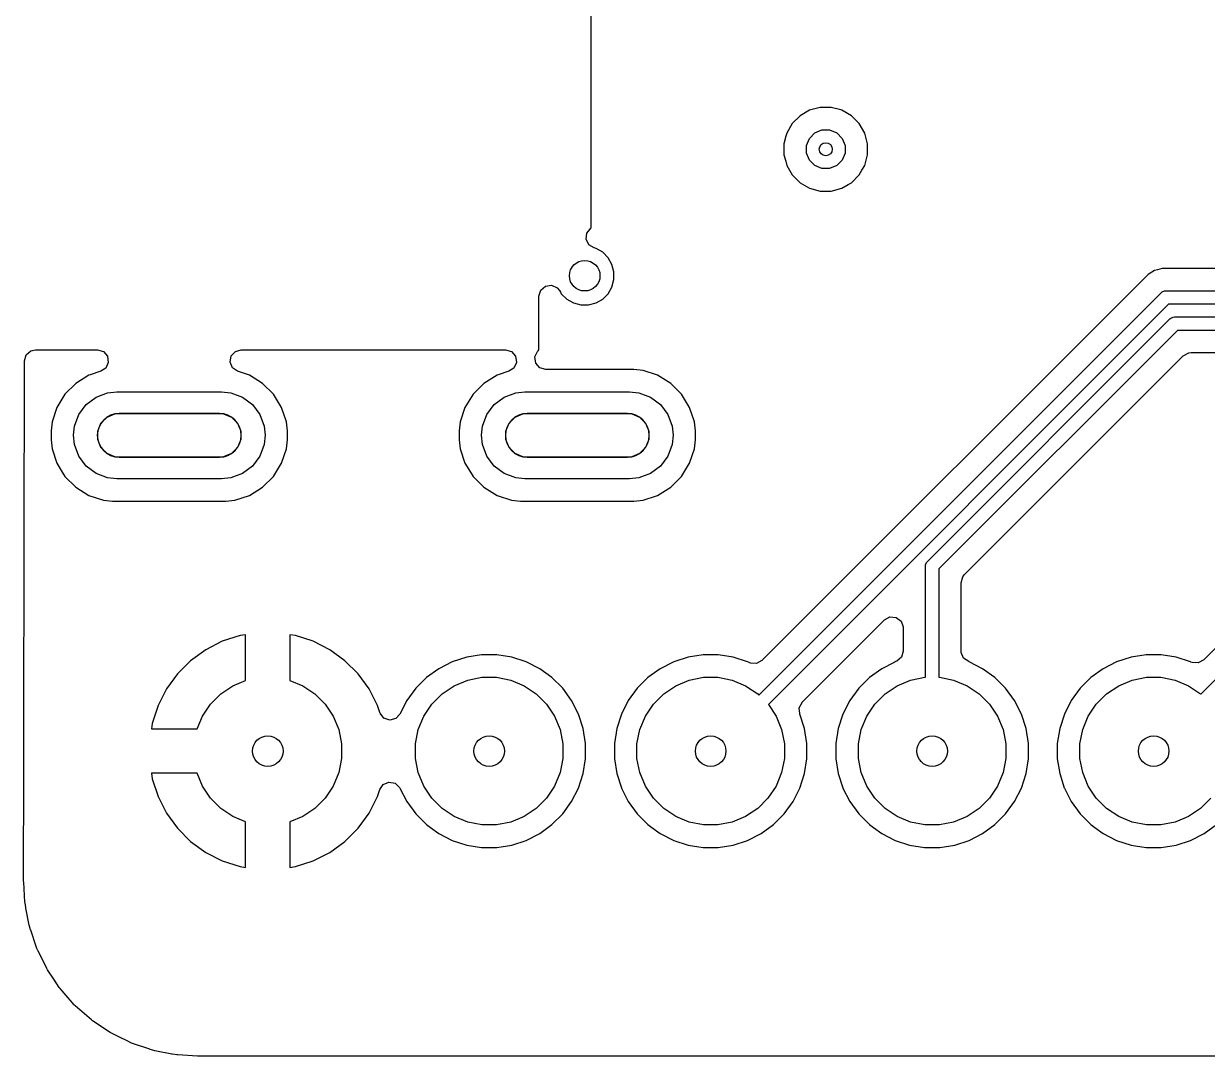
# Model space of a CAD drawing. Extents: x 2.09 to 4.51, y -4.8 to -2.93.
# Drawn here: x 2.087 to 2.621, y -4.803 to -4.337 of the extents above; entities that cross this region are included whole.
import ezdxf

# ---------------------------------------------------------------- set-up
doc = ezdxf.new("R2010")
doc.units = 0
doc.header["$MEASUREMENT"] = 0
doc.layers.add('BLACK', color=7, linetype='CONTINUOUS')

msp = doc.modelspace()

# ---------------------------------------------------------------- linework, layer by layer
at = {"layer": 'BLACK', "linetype": 'CONTINUOUS'}
for p, q in [((2.34294, -4.39122), (2.34294, -4.25342)), ((2.44153, -4.37611), (2.43723, -4.37859)), ((2.44449, -4.37532), (2.44153, -4.37611)), ((2.44633, -4.37482), (2.44449, -4.37532)), ((2.4513, -4.37482), (2.44633, -4.37482)), ((2.45554, -4.37596), (2.4513, -4.37482)), ((2.45611, -4.37611), (2.45554, -4.37596)), ((2.46041, -4.37859), (2.45611, -4.37611)), ((2.43371, -4.38211), (2.43123, -4.38641)), ((2.43723, -4.37859), (2.43371, -4.38211)), ((2.43371, -4.38211), (2.43371, -4.38211)), ((2.43723, -4.37859), (2.43723, -4.37859)), ((2.46392, -4.38211), (2.46041, -4.37859)), ((2.46041, -4.37859), (2.46041, -4.37859)), ((2.46393, -4.38211), (2.46392, -4.38211)), ((2.46641, -4.38641), (2.46393, -4.38211)), ((2.43084, -4.38786), (2.42994, -4.39122)), ((2.43123, -4.38641), (2.43084, -4.38786)), ((2.44145, -4.38878), (2.4439, -4.38634)), ((2.4439, -4.38634), (2.44709, -4.38501)), ((2.44709, -4.38501), (2.45055, -4.38501)), ((2.45055, -4.38501), (2.45374, -4.38634)), ((2.45374, -4.38634), (2.45618, -4.38878)), ((2.4677, -4.39122), (2.46641, -4.38641)), ((2.46641, -4.38641), (2.46641, -4.38641)), ((2.46641, -4.38641), (2.46641, -4.38641)), ((2.34294, -4.42914), (2.34294, -4.39122)), ((2.42994, -4.39122), (2.42994, -4.39619)), ((2.44013, -4.39197), (2.44145, -4.38878)), ((2.44013, -4.39543), (2.44013, -4.39197)), ((2.45618, -4.38878), (2.45751, -4.39197)), ((2.45751, -4.39197), (2.45751, -4.39543)), ((2.4677, -4.39619), (2.4677, -4.39122)), ((2.42994, -4.39619), (2.43072, -4.39909)), ((2.44145, -4.39862), (2.44013, -4.39543)), ((2.4439, -4.40107), (2.44145, -4.39862)), ((2.45618, -4.39862), (2.45374, -4.40107)), ((2.45751, -4.39543), (2.45618, -4.39862)), ((2.46641, -4.40099), (2.4677, -4.39619)), ((2.43072, -4.39909), (2.43123, -4.40099)), ((2.43123, -4.40099), (2.43371, -4.40529)), ((2.44709, -4.40239), (2.4439, -4.40107)), ((2.45055, -4.40239), (2.44709, -4.40239)), ((2.45374, -4.40107), (2.45055, -4.40239)), ((2.46393, -4.40529), (2.46517, -4.40314)), ((2.46517, -4.40314), (2.46641, -4.40099)), ((2.46641, -4.40099), (2.46641, -4.40099)), ((2.46641, -4.40099), (2.46641, -4.40099)), ((2.43371, -4.40529), (2.43371, -4.40529)), ((2.43371, -4.40529), (2.43723, -4.40881)), ((2.43723, -4.40881), (2.43723, -4.40881)), ((2.43723, -4.40881), (2.43723, -4.40881)), ((2.43723, -4.40881), (2.43723, -4.40881)), ((2.43723, -4.40881), (2.43723, -4.40881)), ((2.43723, -4.40881), (2.44153, -4.41129)), ((2.45892, -4.40967), (2.46041, -4.40881)), ((2.46041, -4.40881), (2.46393, -4.40529)), ((2.44153, -4.41129), (2.44153, -4.41129)), ((2.44153, -4.41129), (2.44153, -4.41129)), ((2.44153, -4.41129), (2.44633, -4.41258)), ((2.44633, -4.41258), (2.44633, -4.41258)), ((2.44633, -4.41258), (2.4513, -4.41258)), ((2.4513, -4.41258), (2.45611, -4.41129)), ((2.4513, -4.41258), (2.4513, -4.41258)), ((2.45611, -4.41129), (2.45892, -4.40967)), ((2.45611, -4.41129), (2.45611, -4.41129)), ((2.45611, -4.41129), (2.45611, -4.41129)), ((2.34094, -4.43151), (2.34227, -4.42989)), ((2.34223, -4.42985), (2.34265, -4.42943)), ((2.34227, -4.42989), (2.34223, -4.42985)), ((2.34265, -4.42943), (2.34272, -4.42935)), ((2.34272, -4.42935), (2.34275, -4.42933)), ((2.34275, -4.42933), (2.34294, -4.42914)), ((2.34061, -4.43428), (2.34094, -4.43151)), ((2.34183, -4.4368), (2.34061, -4.43428)), ((2.34421, -4.43825), (2.34183, -4.4368)), ((2.34507, -4.43848), (2.34421, -4.43825)), ((2.34808, -4.44022), (2.34507, -4.43848)), ((2.35054, -4.44268), (2.34808, -4.44022)), ((2.34808, -4.44022), (2.34808, -4.44022)), ((2.34808, -4.44022), (2.34808, -4.44022)), ((2.35228, -4.44569), (2.35054, -4.44268)), ((2.35054, -4.44268), (2.35054, -4.44268)), ((2.35054, -4.44268), (2.35054, -4.44268)), ((2.35318, -4.44905), (2.35228, -4.44569)), ((2.35318, -4.45253), (2.35318, -4.44905)), ((2.59434, -4.45017), (2.42001, -4.6245)), ((2.59732, -4.44845), (2.59434, -4.45017)), ((2.59434, -4.45017), (2.59434, -4.45017)), ((2.59861, -4.4481), (2.59732, -4.44845)), ((2.60064, -4.44756), (2.59861, -4.4481)), ((2.63495, -4.44756), (2.60064, -4.44756)), ((2.31932, -4.45995), (2.32011, -4.45727)), ((2.32011, -4.45727), (2.32222, -4.45544)), ((2.32222, -4.45544), (2.32498, -4.45504)), ((2.32498, -4.45504), (2.32753, -4.4562)), ((2.32753, -4.4562), (2.32857, -4.45747)), ((2.35054, -4.4589), (2.35228, -4.45589)), ((2.35228, -4.45589), (2.35318, -4.45253)), ((2.31932, -4.48426), (2.31932, -4.45995)), ((2.32857, -4.45747), (2.329, -4.45822)), ((2.329, -4.45822), (2.3294, -4.4589)), ((2.3294, -4.4589), (2.3294, -4.4589)), ((2.3294, -4.4589), (2.33186, -4.46136)), ((2.33186, -4.46136), (2.33186, -4.46136)), ((2.33186, -4.46136), (2.33186, -4.46136)), ((2.33186, -4.46136), (2.33487, -4.4631)), ((2.34507, -4.4631), (2.34808, -4.46136)), ((2.34808, -4.46136), (2.35054, -4.4589)), ((2.41864, -4.64004), (2.6002, -4.45847)), ((2.6002, -4.45847), (2.60067, -4.45809)), ((2.60067, -4.45809), (2.60177, -4.45764)), ((2.60177, -4.45764), (2.60236, -4.45758)), ((2.60236, -4.45758), (2.983, -4.45758)), ((2.33487, -4.4631), (2.33823, -4.464)), ((2.33823, -4.464), (2.33823, -4.464)), ((2.33823, -4.464), (2.34171, -4.464)), ((2.34171, -4.464), (2.34507, -4.4631)), ((2.34171, -4.464), (2.34171, -4.464)), ((2.60363, -4.46368), (2.4229, -4.6444)), ((2.98427, -4.46368), (2.60363, -4.46368)), ((2.49469, -4.57973), (2.60414, -4.47028)), ((2.60414, -4.47028), (2.6046, -4.4699)), ((2.6046, -4.4699), (2.6057, -4.46945)), ((2.6057, -4.46945), (2.6063, -4.46939)), ((2.6063, -4.46939), (2.98536, -4.46939)), ((2.60756, -4.47549), (2.4999, -4.58315)), ((2.98662, -4.47549), (2.60756, -4.47549)), ((2.61824, -4.63965), (2.7758, -4.48209)), ((2.08675, -4.65535), (2.08703, -4.48922)), ((2.08703, -4.48922), (2.08782, -4.48654)), ((2.08782, -4.48654), (2.08993, -4.48472)), ((2.08993, -4.48472), (2.09199, -4.48427)), ((2.09199, -4.48427), (2.11995, -4.48427)), ((2.11995, -4.48427), (2.12263, -4.48506)), ((2.12263, -4.48506), (2.12446, -4.48717)), ((2.12446, -4.48717), (2.12486, -4.48994)), ((2.17986, -4.48977), (2.18035, -4.48702)), ((2.18035, -4.48702), (2.18226, -4.48497)), ((2.18226, -4.48497), (2.18479, -4.48427)), ((2.18479, -4.48427), (2.3042, -4.48427)), ((2.3042, -4.48427), (2.30688, -4.48506)), ((2.30688, -4.48506), (2.30871, -4.48717)), ((2.30871, -4.48717), (2.30911, -4.48994)), ((2.31751, -4.48746), (2.31868, -4.48492)), ((2.31791, -4.49023), (2.31751, -4.48746)), ((2.31868, -4.48492), (2.31892, -4.48466)), ((2.31892, -4.48466), (2.31931, -4.48427)), ((2.31931, -4.48427), (2.31932, -4.48426)), ((2.31931, -4.48427), (2.31931, -4.48427)), ((2.51137, -4.58585), (2.61026, -4.48696)), ((2.61026, -4.48696), (2.61271, -4.48563)), ((2.61271, -4.48563), (2.61377, -4.48551)), ((2.61377, -4.48551), (2.74623, -4.48551)), ((2.12151, -4.49394), (2.11666, -4.49555)), ((2.12369, -4.49248), (2.12151, -4.49394)), ((2.12486, -4.48994), (2.12369, -4.49248)), ((2.18093, -4.49235), (2.17986, -4.48977)), ((2.18323, -4.49394), (2.18093, -4.49235)), ((2.18863, -4.49573), (2.18323, -4.49394)), ((2.30576, -4.49394), (2.30091, -4.49555)), ((2.30795, -4.49248), (2.30576, -4.49394)), ((2.30911, -4.48994), (2.30795, -4.49248)), ((2.31974, -4.49234), (2.31791, -4.49023)), ((2.32242, -4.49313), (2.31974, -4.49234)), ((2.36222, -4.49313), (2.32242, -4.49313)), ((2.36629, -4.49355), (2.36222, -4.49313)), ((2.37288, -4.49573), (2.36629, -4.49355)), ((2.36629, -4.49355), (2.36629, -4.49355)), ((2.74974, -4.49398), (2.61948, -4.62424)), ((2.1102, -4.49938), (2.10529, -4.50429)), ((2.11611, -4.49573), (2.1102, -4.49938)), ((2.1102, -4.49938), (2.1102, -4.49938)), ((2.11666, -4.49555), (2.11611, -4.49573)), ((2.19454, -4.49938), (2.18863, -4.49573)), ((2.19945, -4.50429), (2.19454, -4.49938)), ((2.19454, -4.49938), (2.19454, -4.49938)), ((2.29445, -4.49938), (2.28954, -4.50429)), ((2.30036, -4.49573), (2.29445, -4.49938)), ((2.29445, -4.49938), (2.29445, -4.49938)), ((2.30091, -4.49555), (2.30036, -4.49573)), ((2.37879, -4.49938), (2.37288, -4.49573)), ((2.3837, -4.50429), (2.37879, -4.49938)), ((2.37879, -4.49938), (2.37879, -4.49938)), ((2.10529, -4.50429), (2.10164, -4.5102)), ((2.10529, -4.50429), (2.10529, -4.50429)), ((2.11931, -4.50556), (2.12456, -4.5036)), ((2.12456, -4.5036), (2.12875, -4.50315)), ((2.12875, -4.50315), (2.17599, -4.50315)), ((2.17599, -4.50315), (2.18018, -4.5036)), ((2.18018, -4.5036), (2.18543, -4.50556)), ((2.2031, -4.5102), (2.19945, -4.50429)), ((2.19945, -4.50429), (2.19945, -4.50429)), ((2.19945, -4.50429), (2.19945, -4.50429)), ((2.28954, -4.50429), (2.28589, -4.5102)), ((2.28954, -4.50429), (2.28954, -4.50429)), ((2.30357, -4.50556), (2.30881, -4.5036)), ((2.30881, -4.5036), (2.313, -4.50315)), ((2.313, -4.50315), (2.36024, -4.50315)), ((2.36024, -4.50315), (2.36443, -4.5036)), ((2.36443, -4.5036), (2.36968, -4.50556)), ((2.38735, -4.5102), (2.3837, -4.50429)), ((2.3837, -4.50429), (2.3837, -4.50429)), ((2.3837, -4.50429), (2.3837, -4.50429)), ((2.10164, -4.5102), (2.09946, -4.51679)), ((2.11147, -4.5134), (2.11483, -4.50892)), ((2.11483, -4.50892), (2.11931, -4.50556)), ((2.18543, -4.50556), (2.18991, -4.50892)), ((2.18991, -4.50892), (2.19327, -4.5134)), ((2.20528, -4.51679), (2.2031, -4.5102)), ((2.28589, -4.5102), (2.28371, -4.51679)), ((2.29572, -4.5134), (2.29908, -4.50892)), ((2.29908, -4.50892), (2.30357, -4.50556)), ((2.36968, -4.50556), (2.37416, -4.50892)), ((2.37416, -4.50892), (2.37752, -4.5134)), ((2.38953, -4.51679), (2.38735, -4.5102)), ((2.10951, -4.51865), (2.11147, -4.5134)), ((2.12155, -4.51737), (2.12426, -4.51465)), ((2.12426, -4.51465), (2.12781, -4.51318)), ((2.12781, -4.51318), (2.12973, -4.51299)), ((2.12973, -4.51299), (2.17501, -4.51299)), ((2.17501, -4.51299), (2.17693, -4.51318)), ((2.17693, -4.51318), (2.18048, -4.51465)), ((2.18048, -4.51465), (2.18319, -4.51737)), ((2.19327, -4.5134), (2.19523, -4.51865)), ((2.29376, -4.51865), (2.29572, -4.5134)), ((2.3058, -4.51737), (2.30852, -4.51465)), ((2.30852, -4.51465), (2.31206, -4.51318)), ((2.31206, -4.51318), (2.31398, -4.51299)), ((2.31398, -4.51299), (2.35926, -4.51299)), ((2.35926, -4.51299), (2.36118, -4.51318)), ((2.36118, -4.51318), (2.36473, -4.51465)), ((2.36473, -4.51465), (2.36744, -4.51737)), ((2.37752, -4.5134), (2.37948, -4.51865)), ((2.09946, -4.51679), (2.09904, -4.52086)), ((2.09904, -4.52086), (2.09904, -4.52481)), ((2.10906, -4.52283), (2.10951, -4.51865)), ((2.12008, -4.52091), (2.12155, -4.51737)), ((2.12008, -4.52475), (2.12008, -4.52091)), ((2.18319, -4.51737), (2.18466, -4.52091)), ((2.18466, -4.52091), (2.18466, -4.52475)), ((2.19523, -4.51865), (2.19568, -4.52283)), ((2.2057, -4.52086), (2.20528, -4.51679)), ((2.2057, -4.52481), (2.2057, -4.52086)), ((2.28371, -4.51679), (2.28329, -4.52086)), ((2.28329, -4.52086), (2.28329, -4.52481)), ((2.29331, -4.52283), (2.29376, -4.51865)), ((2.30433, -4.52091), (2.3058, -4.51737)), ((2.30433, -4.52475), (2.30433, -4.52091)), ((2.36744, -4.51737), (2.36891, -4.52091)), ((2.36891, -4.52091), (2.36891, -4.52475)), ((2.37948, -4.51865), (2.37993, -4.52283)), ((2.38995, -4.52086), (2.38953, -4.51679)), ((2.38995, -4.52481), (2.38995, -4.52086)), ((2.09904, -4.52481), (2.09946, -4.52888)), ((2.10951, -4.52702), (2.10906, -4.52283)), ((2.12155, -4.5283), (2.12008, -4.52475)), ((2.18466, -4.52475), (2.18319, -4.5283)), ((2.19568, -4.52283), (2.19523, -4.52702)), ((2.20528, -4.52888), (2.2057, -4.52481)), ((2.28329, -4.52481), (2.28371, -4.52888)), ((2.29376, -4.52702), (2.29331, -4.52283)), ((2.3058, -4.5283), (2.30433, -4.52475)), ((2.36891, -4.52475), (2.36744, -4.5283)), ((2.37993, -4.52283), (2.37948, -4.52702)), ((2.38953, -4.52888), (2.38995, -4.52481)), ((2.09946, -4.52888), (2.09946, -4.52888)), ((2.09946, -4.52888), (2.10164, -4.53547)), ((2.11147, -4.53227), (2.10951, -4.52702)), ((2.12426, -4.53102), (2.12155, -4.5283)), ((2.12781, -4.53249), (2.12426, -4.53102)), ((2.18048, -4.53102), (2.17693, -4.53249)), ((2.18319, -4.5283), (2.18048, -4.53102)), ((2.19523, -4.52702), (2.19327, -4.53227)), ((2.2031, -4.53547), (2.20528, -4.52888)), ((2.28371, -4.52888), (2.28371, -4.52888)), ((2.28371, -4.52888), (2.28589, -4.53547)), ((2.29572, -4.53227), (2.29376, -4.52702)), ((2.30852, -4.53102), (2.3058, -4.5283)), ((2.31206, -4.53249), (2.30852, -4.53102)), ((2.36473, -4.53102), (2.36118, -4.53249)), ((2.36744, -4.5283), (2.36473, -4.53102)), ((2.37948, -4.52702), (2.37752, -4.53227)), ((2.38735, -4.53547), (2.38953, -4.52888)), ((2.10164, -4.53547), (2.10407, -4.53941)), ((2.11483, -4.53675), (2.11147, -4.53227)), ((2.11931, -4.54011), (2.11483, -4.53675)), ((2.12973, -4.53268), (2.12781, -4.53249)), ((2.17501, -4.53268), (2.12973, -4.53268)), ((2.17693, -4.53249), (2.17501, -4.53268)), ((2.18991, -4.53675), (2.18543, -4.54011)), ((2.19327, -4.53227), (2.18991, -4.53675)), ((2.19945, -4.54138), (2.2031, -4.53547)), ((2.28589, -4.53547), (2.28832, -4.53941)), ((2.29908, -4.53675), (2.29572, -4.53227)), ((2.30357, -4.54011), (2.29908, -4.53675)), ((2.31398, -4.53268), (2.31206, -4.53249)), ((2.35926, -4.53268), (2.31398, -4.53268)), ((2.36118, -4.53249), (2.35926, -4.53268)), ((2.37416, -4.53675), (2.36968, -4.54011)), ((2.37752, -4.53227), (2.37416, -4.53675)), ((2.3837, -4.54138), (2.38735, -4.53547)), ((2.10407, -4.53941), (2.10529, -4.54138)), ((2.10529, -4.54138), (2.10529, -4.54138)), ((2.10529, -4.54138), (2.1102, -4.54629)), ((2.12456, -4.54207), (2.11931, -4.54011)), ((2.12875, -4.54252), (2.12456, -4.54207)), ((2.17599, -4.54252), (2.12875, -4.54252)), ((2.18018, -4.54207), (2.17599, -4.54252)), ((2.18543, -4.54011), (2.18018, -4.54207)), ((2.19454, -4.54629), (2.19945, -4.54138)), ((2.28832, -4.53941), (2.28954, -4.54138)), ((2.28954, -4.54138), (2.28954, -4.54138)), ((2.28954, -4.54138), (2.29445, -4.54629)), ((2.30881, -4.54207), (2.30357, -4.54011)), ((2.313, -4.54252), (2.30881, -4.54207)), ((2.36024, -4.54252), (2.313, -4.54252)), ((2.36443, -4.54207), (2.36024, -4.54252)), ((2.36968, -4.54011), (2.36443, -4.54207)), ((2.37879, -4.54629), (2.3837, -4.54138)), ((2.1102, -4.54629), (2.1102, -4.54629)), ((2.1102, -4.54629), (2.1102, -4.54629)), ((2.1102, -4.54629), (2.11611, -4.54994)), ((2.18863, -4.54994), (2.19454, -4.54629)), ((2.29445, -4.54629), (2.29445, -4.54629)), ((2.29445, -4.54629), (2.29445, -4.54629)), ((2.29445, -4.54629), (2.30036, -4.54994)), ((2.37288, -4.54994), (2.37879, -4.54629)), ((2.11611, -4.54994), (2.1227, -4.55212)), ((2.1227, -4.55212), (2.12677, -4.55254)), ((2.12677, -4.55254), (2.17797, -4.55254)), ((2.17797, -4.55254), (2.18204, -4.55212)), ((2.18204, -4.55212), (2.18863, -4.54994)), ((2.30036, -4.54994), (2.30695, -4.55212)), ((2.30695, -4.55212), (2.31102, -4.55254)), ((2.31102, -4.55254), (2.36222, -4.55254)), ((2.36222, -4.55254), (2.36629, -4.55212)), ((2.36629, -4.55212), (2.37288, -4.54994)), ((2.49386, -4.58129), (2.49431, -4.58019)), ((2.49431, -4.58019), (2.49469, -4.57973)), ((2.4938, -4.58189), (2.49386, -4.58129)), ((2.4938, -4.63205), (2.4938, -4.58189)), ((2.4999, -4.58315), (2.4999, -4.63205)), ((2.50992, -4.58936), (2.51071, -4.58668)), ((2.50992, -4.62028), (2.50992, -4.58936)), ((2.51071, -4.58668), (2.51137, -4.58585)), ((2.43822, -4.64326), (2.47531, -4.60617)), ((2.47531, -4.60617), (2.47776, -4.60483)), ((2.47776, -4.60483), (2.48055, -4.60503)), ((2.48055, -4.60503), (2.48279, -4.6067)), ((2.48279, -4.6067), (2.48377, -4.60932)), ((2.48377, -4.60932), (2.48378, -4.60967)), ((2.48378, -4.60967), (2.48378, -4.62028)), ((2.17633, -4.61581), (2.16883, -4.61963)), ((2.18433, -4.61321), (2.17633, -4.61581)), ((2.17633, -4.61581), (2.17633, -4.61581)), ((2.18685, -4.61281), (2.18433, -4.61321)), ((2.18685, -4.63345), (2.18685, -4.61281)), ((2.20937, -4.61321), (2.20685, -4.61281)), ((2.20685, -4.61281), (2.20685, -4.63345)), ((2.21737, -4.61581), (2.20937, -4.61321)), ((2.22487, -4.61963), (2.21737, -4.61581)), ((2.21737, -4.61581), (2.21737, -4.61581)), ((2.16883, -4.61963), (2.16202, -4.62457)), ((2.23168, -4.62457), (2.22487, -4.61963)), ((2.28667, -4.62294), (2.28016, -4.62506)), ((2.29343, -4.62187), (2.28667, -4.62294)), ((2.28667, -4.62294), (2.28667, -4.62294)), ((2.28667, -4.62294), (2.28667, -4.62294)), ((2.30027, -4.62187), (2.29343, -4.62187)), ((2.30703, -4.62294), (2.30027, -4.62187)), ((2.31354, -4.62506), (2.30703, -4.62294)), ((2.30703, -4.62294), (2.30703, -4.62294)), ((2.30703, -4.62294), (2.30703, -4.62294)), ((2.38667, -4.62294), (2.38016, -4.62506)), ((2.39343, -4.62187), (2.38667, -4.62294)), ((2.38667, -4.62294), (2.38667, -4.62294)), ((2.38667, -4.62294), (2.38667, -4.62294)), ((2.40027, -4.62187), (2.39343, -4.62187)), ((2.40703, -4.62294), (2.40027, -4.62187)), ((2.41354, -4.62506), (2.40703, -4.62294)), ((2.40703, -4.62294), (2.40703, -4.62294)), ((2.40703, -4.62294), (2.40703, -4.62294)), ((2.48299, -4.62296), (2.48088, -4.62479)), ((2.48378, -4.62028), (2.48299, -4.62296)), ((2.50995, -4.62084), (2.50992, -4.62028)), ((2.51104, -4.62342), (2.50995, -4.62084)), ((2.58667, -4.62294), (2.58016, -4.62506)), ((2.59343, -4.62187), (2.58667, -4.62294)), ((2.58667, -4.62294), (2.58667, -4.62294)), ((2.58667, -4.62294), (2.58667, -4.62294)), ((2.60027, -4.62187), (2.59343, -4.62187)), ((2.60703, -4.62294), (2.60027, -4.62187)), ((2.61354, -4.62506), (2.60703, -4.62294)), ((2.60703, -4.62294), (2.60703, -4.62294)), ((2.60703, -4.62294), (2.60703, -4.62294)), ((2.16202, -4.62457), (2.15607, -4.63052)), ((2.23763, -4.63052), (2.23168, -4.62457)), ((2.27406, -4.62816), (2.26852, -4.63219)), ((2.28016, -4.62506), (2.27406, -4.62816)), ((2.28016, -4.62506), (2.28016, -4.62506)), ((2.31964, -4.62816), (2.31354, -4.62506)), ((2.31354, -4.62506), (2.31354, -4.62506)), ((2.31354, -4.62506), (2.31354, -4.62506)), ((2.32518, -4.63219), (2.31964, -4.62816)), ((2.31964, -4.62816), (2.31964, -4.62816)), ((2.31964, -4.62816), (2.31964, -4.62816)), ((2.37406, -4.62816), (2.36852, -4.63219)), ((2.38016, -4.62506), (2.37406, -4.62816)), ((2.38016, -4.62506), (2.38016, -4.62506)), ((2.41425, -4.62541), (2.41354, -4.62506)), ((2.41354, -4.62506), (2.41354, -4.62506)), ((2.41354, -4.62506), (2.41354, -4.62506)), ((2.41476, -4.62564), (2.41425, -4.62541)), ((2.41755, -4.62584), (2.41476, -4.62564)), ((2.42001, -4.6245), (2.41755, -4.62584)), ((2.47406, -4.62816), (2.46852, -4.63219)), ((2.47962, -4.62533), (2.47406, -4.62816)), ((2.48016, -4.62506), (2.47962, -4.62533)), ((2.48035, -4.62499), (2.48016, -4.62506)), ((2.48016, -4.62506), (2.48016, -4.62506)), ((2.48016, -4.62506), (2.48016, -4.62506)), ((2.48088, -4.62479), (2.48035, -4.62499)), ((2.51335, -4.62499), (2.51104, -4.62342)), ((2.51354, -4.62506), (2.51335, -4.62499)), ((2.51964, -4.62816), (2.51354, -4.62506)), ((2.52518, -4.63219), (2.51964, -4.62816)), ((2.51964, -4.62816), (2.51964, -4.62816)), ((2.51964, -4.62816), (2.51964, -4.62816)), ((2.57406, -4.62816), (2.56852, -4.63219)), ((2.58016, -4.62506), (2.57406, -4.62816)), ((2.58016, -4.62506), (2.58016, -4.62506)), ((2.61372, -4.62515), (2.61354, -4.62506)), ((2.61354, -4.62506), (2.61354, -4.62506)), ((2.61354, -4.62506), (2.61354, -4.62506)), ((2.61354, -4.62506), (2.61354, -4.62506)), ((2.61354, -4.62506), (2.61354, -4.62506)), ((2.61424, -4.62538), (2.61372, -4.62515)), ((2.61703, -4.62558), (2.61424, -4.62538)), ((2.61948, -4.62424), (2.61703, -4.62558)), ((2.15607, -4.63052), (2.15112, -4.63733)), ((2.18108, -4.63584), (2.18685, -4.63345)), ((2.20685, -4.63345), (2.21263, -4.63584)), ((2.24258, -4.63733), (2.23763, -4.63052)), ((2.26852, -4.63219), (2.26368, -4.63703)), ((2.28108, -4.63584), (2.28714, -4.63333)), ((2.28714, -4.63333), (2.29357, -4.63205)), ((2.29357, -4.63205), (2.30013, -4.63205)), ((2.30013, -4.63205), (2.30656, -4.63333)), ((2.30656, -4.63333), (2.31263, -4.63584)), ((2.33002, -4.63703), (2.32518, -4.63219)), ((2.36852, -4.63219), (2.36368, -4.63703)), ((2.38108, -4.63584), (2.38714, -4.63333)), ((2.38714, -4.63333), (2.39357, -4.63205)), ((2.39357, -4.63205), (2.40013, -4.63205)), ((2.40013, -4.63205), (2.40656, -4.63333)), ((2.40656, -4.63333), (2.41263, -4.63584)), ((2.46852, -4.63219), (2.46368, -4.63703)), ((2.48108, -4.63584), (2.48714, -4.63333)), ((2.48714, -4.63333), (2.49357, -4.63205)), ((2.49357, -4.63205), (2.4938, -4.63205)), ((2.4999, -4.63205), (2.50013, -4.63205)), ((2.50013, -4.63205), (2.50656, -4.63333)), ((2.50656, -4.63333), (2.51263, -4.63584)), ((2.53002, -4.63703), (2.52518, -4.63219)), ((2.56852, -4.63219), (2.56368, -4.63703)), ((2.58108, -4.63584), (2.58714, -4.63333)), ((2.58714, -4.63333), (2.59357, -4.63205)), ((2.59357, -4.63205), (2.60013, -4.63205)), ((2.60013, -4.63205), (2.60656, -4.63333)), ((2.60656, -4.63333), (2.61263, -4.63584)), ((2.15112, -4.63733), (2.1473, -4.64483)), ((2.17562, -4.63949), (2.18108, -4.63584)), ((2.21263, -4.63584), (2.21808, -4.63949)), ((2.2464, -4.64483), (2.24258, -4.63733)), ((2.26368, -4.63703), (2.25966, -4.64256)), ((2.27562, -4.63949), (2.28108, -4.63584)), ((2.31263, -4.63584), (2.31808, -4.63949)), ((2.33404, -4.64256), (2.33002, -4.63703)), ((2.33002, -4.63703), (2.33002, -4.63703)), ((2.36368, -4.63703), (2.35966, -4.64256)), ((2.37562, -4.63949), (2.38108, -4.63584)), ((2.41263, -4.63584), (2.41808, -4.63949)), ((2.46368, -4.63703), (2.45966, -4.64256)), ((2.47562, -4.63949), (2.48108, -4.63584)), ((2.51263, -4.63584), (2.51808, -4.63949)), ((2.53404, -4.64256), (2.53002, -4.63703)), ((2.53002, -4.63703), (2.53002, -4.63703)), ((2.56368, -4.63703), (2.55966, -4.64256)), ((2.57562, -4.63949), (2.58108, -4.63584)), ((2.61263, -4.63584), (2.61808, -4.63949)), ((2.16734, -4.64958), (2.17098, -4.64412)), ((2.17098, -4.64412), (2.17562, -4.63949)), ((2.21808, -4.63949), (2.22272, -4.64412)), ((2.22272, -4.64412), (2.22636, -4.64958)), ((2.25966, -4.64256), (2.25655, -4.64867)), ((2.26734, -4.64958), (2.27098, -4.64412)), ((2.27098, -4.64412), (2.27562, -4.63949)), ((2.31808, -4.63949), (2.32272, -4.64412)), ((2.32272, -4.64412), (2.32636, -4.64958)), ((2.33715, -4.64866), (2.33404, -4.64256)), ((2.35966, -4.64256), (2.35655, -4.64866)), ((2.36734, -4.64958), (2.37098, -4.64412)), ((2.37098, -4.64412), (2.37562, -4.63949)), ((2.41808, -4.63949), (2.41864, -4.64004)), ((2.4229, -4.6444), (2.42636, -4.64958)), ((2.43685, -4.64588), (2.4381, -4.64338)), ((2.4381, -4.64338), (2.43822, -4.64326)), ((2.45966, -4.64256), (2.45655, -4.64866)), ((2.46734, -4.64958), (2.47098, -4.64412)), ((2.47098, -4.64412), (2.47562, -4.63949)), ((2.51808, -4.63949), (2.52272, -4.64412)), ((2.52272, -4.64412), (2.52636, -4.64958)), ((2.53715, -4.64866), (2.53404, -4.64256)), ((2.55966, -4.64256), (2.55655, -4.64866)), ((2.56734, -4.64958), (2.57098, -4.64412)), ((2.57098, -4.64412), (2.57562, -4.63949)), ((2.61808, -4.63949), (2.61824, -4.63965)), ((2.1473, -4.64483), (2.1447, -4.65283)), ((2.1473, -4.64483), (2.1473, -4.64483)), ((2.16495, -4.65535), (2.16734, -4.64958)), ((2.22636, -4.64958), (2.22887, -4.65564)), ((2.24741, -4.64795), (2.2464, -4.64483)), ((2.2464, -4.64483), (2.2464, -4.64483)), ((2.24753, -4.64828), (2.24741, -4.64795)), ((2.24927, -4.65047), (2.24753, -4.64828)), ((2.25655, -4.64867), (2.25463, -4.6507)), ((2.26483, -4.65564), (2.26734, -4.64958)), ((2.32636, -4.64958), (2.32887, -4.65564)), ((2.33926, -4.65517), (2.33715, -4.64866)), ((2.35655, -4.64866), (2.35444, -4.65517)), ((2.35655, -4.64866), (2.35655, -4.64866)), ((2.36483, -4.65564), (2.36734, -4.64958)), ((2.42636, -4.64958), (2.42887, -4.65564)), ((2.43713, -4.64846), (2.43685, -4.64588)), ((2.43709, -4.64848), (2.43713, -4.64846)), ((2.43715, -4.64866), (2.43709, -4.64848)), ((2.43926, -4.65517), (2.43715, -4.64866)), ((2.43715, -4.64866), (2.43715, -4.64866)), ((2.43715, -4.64866), (2.43715, -4.64866)), ((2.43715, -4.64866), (2.43715, -4.64866)), ((2.45655, -4.64866), (2.45444, -4.65517)), ((2.45655, -4.64866), (2.45655, -4.64866)), ((2.46483, -4.65564), (2.46734, -4.64958)), ((2.52636, -4.64958), (2.52887, -4.65564)), ((2.53926, -4.65517), (2.53715, -4.64866)), ((2.55655, -4.64866), (2.55444, -4.65517)), ((2.55655, -4.64866), (2.55655, -4.64866)), ((2.56483, -4.65564), (2.56734, -4.64958)), ((2.1447, -4.65283), (2.1443, -4.65535)), ((2.25192, -4.65137), (2.24927, -4.65047)), ((2.25463, -4.6507), (2.25192, -4.65137)), ((2.34033, -4.66193), (2.33926, -4.65517)), ((2.35444, -4.65517), (2.35337, -4.66193)), ((2.35444, -4.65517), (2.35444, -4.65517)), ((2.35444, -4.65517), (2.35444, -4.65517)), ((2.44033, -4.66193), (2.43926, -4.65517)), ((2.45444, -4.65517), (2.45337, -4.66193)), ((2.45444, -4.65517), (2.45444, -4.65517)), ((2.45444, -4.65517), (2.45444, -4.65517)), ((2.54033, -4.66193), (2.53926, -4.65517)), ((2.55444, -4.65517), (2.55337, -4.66193)), ((2.55444, -4.65517), (2.55444, -4.65517)), ((2.55444, -4.65517), (2.55444, -4.65517)), ((2.08673, -4.6641), (2.08675, -4.65535)), ((2.1443, -4.65535), (2.16495, -4.65535)), ((2.22887, -4.65564), (2.23015, -4.66207)), ((2.26355, -4.66207), (2.26483, -4.65564)), ((2.32887, -4.65564), (2.33015, -4.66207)), ((2.36355, -4.66207), (2.36483, -4.65564)), ((2.42887, -4.65564), (2.43015, -4.66207)), ((2.46355, -4.66207), (2.46483, -4.65564)), ((2.52887, -4.65564), (2.53015, -4.66207)), ((2.56355, -4.66207), (2.56483, -4.65564)), ((2.08672, -4.67386), (2.08673, -4.6641)), ((2.23015, -4.66207), (2.23015, -4.66863)), ((2.26355, -4.66863), (2.26355, -4.66207)), ((2.33015, -4.66207), (2.33015, -4.66863)), ((2.34033, -4.66878), (2.34033, -4.66193)), ((2.35337, -4.66193), (2.35337, -4.66878)), ((2.36355, -4.66863), (2.36355, -4.66207)), ((2.43015, -4.66207), (2.43015, -4.66863)), ((2.44033, -4.66878), (2.44033, -4.66193)), ((2.45337, -4.66193), (2.45337, -4.66878)), ((2.46355, -4.66863), (2.46355, -4.66207)), ((2.53015, -4.66207), (2.53015, -4.66863)), ((2.54033, -4.66878), (2.54033, -4.66193)), ((2.55337, -4.66193), (2.55337, -4.66878)), ((2.56355, -4.66863), (2.56355, -4.66207)), ((2.23015, -4.66863), (2.22887, -4.67507)), ((2.26483, -4.67507), (2.26355, -4.66863)), ((2.33015, -4.66863), (2.32887, -4.67507)), ((2.33926, -4.67554), (2.34033, -4.66878)), ((2.35337, -4.66878), (2.35444, -4.67554)), ((2.36483, -4.67507), (2.36355, -4.66863)), ((2.43015, -4.66863), (2.42887, -4.67507)), ((2.43926, -4.67554), (2.44033, -4.66878)), ((2.45337, -4.66878), (2.45444, -4.67554)), ((2.46483, -4.67507), (2.46355, -4.66863)), ((2.53015, -4.66863), (2.52887, -4.67507)), ((2.53926, -4.67554), (2.54033, -4.66878)), ((2.55337, -4.66878), (2.55444, -4.67554)), ((2.56483, -4.67507), (2.56355, -4.66863)), ((2.08663, -4.72424), (2.08672, -4.67386)), ((2.1443, -4.67535), (2.1447, -4.67787)), ((2.16495, -4.67535), (2.1443, -4.67535)), ((2.16734, -4.68113), (2.16495, -4.67535)), ((2.22887, -4.67507), (2.22636, -4.68113)), ((2.26734, -4.68113), (2.26483, -4.67507)), ((2.32887, -4.67507), (2.32636, -4.68113)), ((2.33715, -4.68205), (2.33926, -4.67554)), ((2.35444, -4.67554), (2.35444, -4.67554)), ((2.35444, -4.67554), (2.35651, -4.68192)), ((2.36734, -4.68113), (2.36483, -4.67507)), ((2.42887, -4.67507), (2.42636, -4.68113)), ((2.43715, -4.68205), (2.43926, -4.67554)), ((2.45444, -4.67554), (2.45444, -4.67554)), ((2.45444, -4.67554), (2.45651, -4.68192)), ((2.46734, -4.68113), (2.46483, -4.67507)), ((2.52887, -4.67507), (2.52636, -4.68113)), ((2.53715, -4.68205), (2.53926, -4.67554)), ((2.55444, -4.67554), (2.55444, -4.67554)), ((2.55444, -4.67554), (2.55651, -4.68192)), ((2.56734, -4.68113), (2.56483, -4.67507)), ((2.1447, -4.67787), (2.1473, -4.68588)), ((2.17098, -4.68658), (2.16734, -4.68113)), ((2.22636, -4.68113), (2.22272, -4.68658)), ((2.24741, -4.68276), (2.24899, -4.68045)), ((2.24899, -4.68045), (2.25156, -4.67936)), ((2.25156, -4.67936), (2.25432, -4.67984)), ((2.25432, -4.67984), (2.25638, -4.68173)), ((2.25638, -4.68173), (2.25655, -4.68204)), ((2.27098, -4.68658), (2.26734, -4.68113)), ((2.32636, -4.68113), (2.32272, -4.68658)), ((2.37098, -4.68658), (2.36734, -4.68113)), ((2.42636, -4.68113), (2.42272, -4.68658)), ((2.47098, -4.68658), (2.46734, -4.68113)), ((2.52636, -4.68113), (2.52272, -4.68658)), ((2.57098, -4.68658), (2.56734, -4.68113)), ((2.1473, -4.68588), (2.1473, -4.68588)), ((2.1473, -4.68588), (2.15112, -4.69338)), ((2.17562, -4.69122), (2.17098, -4.68658)), ((2.22272, -4.68658), (2.21808, -4.69122)), ((2.24258, -4.69338), (2.2464, -4.68588)), ((2.2464, -4.68588), (2.24741, -4.68276)), ((2.2464, -4.68588), (2.2464, -4.68588)), ((2.25655, -4.68204), (2.25655, -4.68205)), ((2.25655, -4.68205), (2.25655, -4.68205)), ((2.25655, -4.68205), (2.25966, -4.68815)), ((2.27562, -4.69122), (2.27098, -4.68658)), ((2.32272, -4.68658), (2.31808, -4.69122)), ((2.33404, -4.68815), (2.33715, -4.68205)), ((2.35651, -4.68192), (2.35655, -4.68205)), ((2.35655, -4.68205), (2.35966, -4.68815)), ((2.37562, -4.69122), (2.37098, -4.68658)), ((2.42272, -4.68658), (2.41808, -4.69122)), ((2.43404, -4.68815), (2.43715, -4.68205)), ((2.45651, -4.68192), (2.45655, -4.68205)), ((2.45655, -4.68205), (2.45966, -4.68815)), ((2.47562, -4.69122), (2.47098, -4.68658)), ((2.52272, -4.68658), (2.51808, -4.69122)), ((2.53404, -4.68815), (2.53715, -4.68205)), ((2.55651, -4.68192), (2.55655, -4.68205)), ((2.55655, -4.68205), (2.55966, -4.68815)), ((2.57562, -4.69122), (2.57098, -4.68658)), ((2.62272, -4.68658), (2.61808, -4.69122)), ((2.18108, -4.69487), (2.17562, -4.69122)), ((2.21808, -4.69122), (2.21263, -4.69487)), ((2.25966, -4.68815), (2.25966, -4.68815)), ((2.25966, -4.68815), (2.26368, -4.69368)), ((2.28108, -4.69487), (2.27562, -4.69122)), ((2.31808, -4.69122), (2.31263, -4.69487)), ((2.33002, -4.69368), (2.33404, -4.68815)), ((2.35966, -4.68815), (2.35966, -4.68815)), ((2.35966, -4.68815), (2.36368, -4.69368)), ((2.38108, -4.69487), (2.37562, -4.69122)), ((2.41808, -4.69122), (2.41263, -4.69487)), ((2.43002, -4.69368), (2.43404, -4.68815)), ((2.45966, -4.68815), (2.45966, -4.68815)), ((2.45966, -4.68815), (2.46368, -4.69368)), ((2.48108, -4.69487), (2.47562, -4.69122)), ((2.51808, -4.69122), (2.51263, -4.69487)), ((2.53002, -4.69368), (2.53404, -4.68815)), ((2.55966, -4.68815), (2.55966, -4.68815)), ((2.55966, -4.68815), (2.56368, -4.69368)), ((2.58108, -4.69487), (2.57562, -4.69122)), ((2.61808, -4.69122), (2.61263, -4.69487)), ((2.15112, -4.69338), (2.15607, -4.70018)), ((2.18685, -4.69726), (2.18108, -4.69487)), ((2.18685, -4.7179), (2.18685, -4.69726)), ((2.21263, -4.69487), (2.20685, -4.69726)), ((2.20685, -4.69726), (2.20685, -4.7179)), ((2.23763, -4.70018), (2.24258, -4.69338)), ((2.26368, -4.69368), (2.26852, -4.69852)), ((2.28714, -4.69738), (2.28108, -4.69487)), ((2.29357, -4.69866), (2.28714, -4.69738)), ((2.30656, -4.69738), (2.30013, -4.69866)), ((2.31263, -4.69487), (2.30656, -4.69738)), ((2.32518, -4.69852), (2.33002, -4.69368)), ((2.36368, -4.69368), (2.36852, -4.69852)), ((2.38714, -4.69738), (2.38108, -4.69487)), ((2.39357, -4.69866), (2.38714, -4.69738)), ((2.40656, -4.69738), (2.40013, -4.69866)), ((2.41263, -4.69487), (2.40656, -4.69738)), ((2.42518, -4.69852), (2.43002, -4.69368)), ((2.46368, -4.69368), (2.46852, -4.69852)), ((2.48714, -4.69738), (2.48108, -4.69487)), ((2.49357, -4.69866), (2.48714, -4.69738)), ((2.50656, -4.69738), (2.50013, -4.69866)), ((2.51263, -4.69487), (2.50656, -4.69738)), ((2.52518, -4.69852), (2.53002, -4.69368)), ((2.56368, -4.69368), (2.56852, -4.69852)), ((2.58714, -4.69738), (2.58108, -4.69487)), ((2.59357, -4.69866), (2.58714, -4.69738)), ((2.60656, -4.69738), (2.60013, -4.69866)), ((2.61263, -4.69487), (2.60656, -4.69738)), ((2.15607, -4.70018), (2.16202, -4.70613)), ((2.23168, -4.70613), (2.23763, -4.70018)), ((2.26852, -4.69852), (2.27029, -4.69981)), ((2.27029, -4.69981), (2.27406, -4.70255)), ((2.27406, -4.70255), (2.28016, -4.70565)), ((2.30013, -4.69866), (2.29357, -4.69866)), ((2.31354, -4.70565), (2.31964, -4.70255)), ((2.31964, -4.70255), (2.32518, -4.69852)), ((2.36852, -4.69852), (2.37029, -4.69981)), ((2.37029, -4.69981), (2.37406, -4.70255)), ((2.37406, -4.70255), (2.38016, -4.70565)), ((2.40013, -4.69866), (2.39357, -4.69866)), ((2.41354, -4.70565), (2.41964, -4.70255)), ((2.41964, -4.70255), (2.42518, -4.69852)), ((2.46852, -4.69852), (2.47029, -4.69981)), ((2.47029, -4.69981), (2.47406, -4.70255)), ((2.47406, -4.70255), (2.48016, -4.70565)), ((2.50013, -4.69866), (2.49357, -4.69866)), ((2.51354, -4.70565), (2.51964, -4.70255)), ((2.51964, -4.70255), (2.52518, -4.69852)), ((2.56852, -4.69852), (2.57029, -4.69981)), ((2.57029, -4.69981), (2.57406, -4.70255)), ((2.57406, -4.70255), (2.58016, -4.70565)), ((2.60013, -4.69866), (2.59357, -4.69866)), ((2.61354, -4.70565), (2.61964, -4.70255)), ((2.61964, -4.70255), (2.62518, -4.69852)), ((2.16202, -4.70613), (2.16883, -4.71108)), ((2.22487, -4.71108), (2.23168, -4.70613)), ((2.28016, -4.70565), (2.28667, -4.70777)), ((2.28667, -4.70777), (2.29343, -4.70884)), ((2.30027, -4.70884), (2.30703, -4.70777)), ((2.30703, -4.70777), (2.31354, -4.70565)), ((2.38016, -4.70565), (2.38667, -4.70777)), ((2.38667, -4.70777), (2.39343, -4.70884)), ((2.40027, -4.70884), (2.40703, -4.70777)), ((2.40703, -4.70777), (2.41354, -4.70565)), ((2.48016, -4.70565), (2.48667, -4.70777)), ((2.48667, -4.70777), (2.49343, -4.70884)), ((2.50027, -4.70884), (2.50703, -4.70777)), ((2.50703, -4.70777), (2.51354, -4.70565)), ((2.58016, -4.70565), (2.58667, -4.70777)), ((2.58667, -4.70777), (2.59343, -4.70884)), ((2.60027, -4.70884), (2.60703, -4.70777)), ((2.60703, -4.70777), (2.61354, -4.70565)), ((2.16883, -4.71108), (2.17633, -4.7149)), ((2.21737, -4.7149), (2.22487, -4.71108)), ((2.29343, -4.70884), (2.29343, -4.70884)), ((2.29343, -4.70884), (2.30027, -4.70884)), ((2.30027, -4.70884), (2.30027, -4.70884)), ((2.39343, -4.70884), (2.39343, -4.70884)), ((2.39343, -4.70884), (2.40027, -4.70884)), ((2.40027, -4.70884), (2.40027, -4.70884)), ((2.49343, -4.70884), (2.49343, -4.70884)), ((2.49343, -4.70884), (2.50027, -4.70884)), ((2.50027, -4.70884), (2.50027, -4.70884)), ((2.59343, -4.70884), (2.59343, -4.70884)), ((2.59343, -4.70884), (2.60027, -4.70884)), ((2.60027, -4.70884), (2.60027, -4.70884)), ((2.17633, -4.7149), (2.17633, -4.7149)), ((2.17633, -4.7149), (2.18433, -4.7175)), ((2.18433, -4.7175), (2.18685, -4.7179)), ((2.20685, -4.7179), (2.20937, -4.7175)), ((2.20937, -4.7175), (2.21737, -4.7149)), ((2.21737, -4.7149), (2.21737, -4.7149)), ((2.08664, -4.72458), (2.08663, -4.72424)), ((2.08723, -4.73352), (2.08664, -4.72458)), ((2.08727, -4.7339), (2.08723, -4.73352)), ((2.08756, -4.73593), (2.08727, -4.7339)), ((2.08761, -4.73619), (2.08756, -4.73593)), ((2.08915, -4.74393), (2.08761, -4.73619)), ((2.08925, -4.74435), (2.08915, -4.74393)), ((2.08974, -4.74601), (2.08925, -4.74435)), ((2.0898, -4.74621), (2.08974, -4.74601)), ((2.09245, -4.75401), (2.0898, -4.74621)), ((2.09263, -4.75448), (2.09245, -4.75401)), ((2.09305, -4.75539), (2.09263, -4.75448)), ((2.09311, -4.75552), (2.09305, -4.75539)), ((2.09704, -4.76348), (2.09311, -4.75552)), ((2.09736, -4.76404), (2.09704, -4.76348)), ((2.10018, -4.76826), (2.09736, -4.76404)), ((2.10272, -4.77206), (2.10018, -4.76826)), ((2.10312, -4.77258), (2.10272, -4.77206)), ((2.10948, -4.77983), (2.10312, -4.77258)), ((2.10993, -4.78029), (2.10948, -4.77983)), ((2.11719, -4.78665), (2.10993, -4.78029)), ((2.1177, -4.78704), (2.11719, -4.78665)), ((2.12572, -4.7924), (2.1177, -4.78704)), ((2.12629, -4.79273), (2.12572, -4.7924)), ((2.12902, -4.79408), (2.12629, -4.79273)), ((2.13424, -4.79665), (2.12902, -4.79408)), ((2.13438, -4.79672), (2.13424, -4.79665)), ((2.13529, -4.79713), (2.13438, -4.79672)), ((2.13575, -4.79732), (2.13529, -4.79713)), ((2.14355, -4.79996), (2.13575, -4.79732)), ((2.14375, -4.80003), (2.14355, -4.79996)), ((2.14541, -4.80051), (2.14375, -4.80003)), ((2.14584, -4.80062), (2.14541, -4.80051)), ((2.15357, -4.80216), (2.14584, -4.80062)), ((2.15384, -4.8022), (2.15357, -4.80216)), ((2.15586, -4.80249), (2.15384, -4.8022)), ((2.15624, -4.80253), (2.15586, -4.80249)), ((2.16519, -4.80312), (2.15624, -4.80253)), ((2.16552, -4.80313), (2.16519, -4.80312)), ((4.42897, -4.80313), (2.16552, -4.80313))]:
    msp.add_line(p, q, dxfattribs=at)
at = {"layer": 'BLACK'}
for centre, radius in [((2.44882, -4.3937), 0.00295), ((2.33997, -4.45079), 0.00689), ((2.19685, -4.66535), 0.00689), ((2.29685, -4.66535), 0.00689), ((2.39685, -4.66535), 0.00689), ((2.49685, -4.66535), 0.00689), ((2.59685, -4.66535), 0.00689)]:
    msp.add_circle(centre, radius, dxfattribs=at)
at = {"layer": 'WHITE', "linetype": 'CONTINUOUS'}
for p, q in [((2.17501, -4.51299), (2.12973, -4.51299)), ((2.35926, -4.51299), (2.31398, -4.51299)), ((2.12973, -4.53268), (2.17501, -4.53268)), ((2.31398, -4.53268), (2.35926, -4.53268))]:
    msp.add_line(p, q, dxfattribs=at)
at = {"layer": 'WHITE'}
for centre, radius in [((2.44882, -4.3937), 0.00295), ((2.33997, -4.45079), 0.00689), ((2.19685, -4.66535), 0.00689), ((2.29685, -4.66535), 0.00689), ((2.39685, -4.66535), 0.00689), ((2.49685, -4.66535), 0.00689), ((2.59685, -4.66535), 0.00689)]:
    msp.add_circle(centre, radius, dxfattribs=at)
for centre, start, end in [((2.12973, -4.52283), 90, 270), ((2.17501, -4.52283), 270, 450), ((2.31398, -4.52283), 90, 270), ((2.35926, -4.52283), 270, 450)]:
    msp.add_arc(centre, 0.00984, start, end, dxfattribs=at)

doc.saveas('drawing.dxf')
